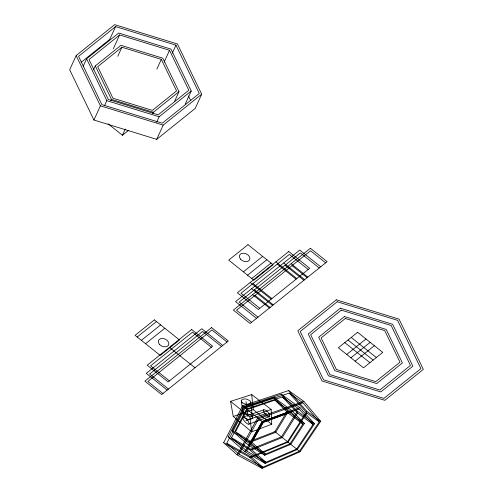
<?xml version="1.0" encoding="UTF-8"?>
<svg xmlns="http://www.w3.org/2000/svg" width="493" height="493" viewBox="0 0 493 493"><rect width="100%" height="100%" fill="white"/><g stroke="black" fill="none" stroke-linecap="round" stroke-linejoin="round"><path stroke-width="0.74" d="M76.144 55.58L69.673 69.778L93.941 120.027L156.712 139.346L195.216 108.417L201.686 94.212L177.425 43.969L114.647 24.65L76.144 55.58L100.412 105.822L163.183 125.142L201.686 94.212M83.181 66.308L86.608 58.796L118.696 33.025L171.003 49.121L191.229 90.995L185.313 103.968M93.423 70.018L95.291 65.92L120.958 45.307L162.807 58.18L178.984 91.68L174.627 101.238M115.584 26.585L78.56 56.319L101.891 104.633L162.246 123.207L199.271 93.473L175.939 45.159L115.584 26.585L109.76 39.366L81.092 62.389M113.298 48.85L119.626 34.96L169.524 50.311L188.813 90.25L158.204 114.832L108.312 99.475L89.023 59.542L119.626 34.96M117.778 56.27L121.894 47.236L161.328 59.376L176.568 90.934L152.38 110.364L112.946 98.23L97.706 66.666L121.894 47.236M93.941 120.027L100.412 105.822M104.652 105.447L106.827 100.671L86.608 58.796M110.845 100.788L111.467 99.42L95.291 65.92M108.078 123.798L122.437 135.273L125.253 129.092M156.891 69.1L161.328 59.376M164.138 62.124L169.524 50.311M172.26 53.232L175.939 45.159M152.694 113.661L153.317 112.299L178.984 91.68M156.651 122.227L159.14 116.767L191.229 90.995M156.712 139.346L163.183 125.142M223.649 442.726L242.618 405.85L288.596 390.561L303.836 401.339L320.672 421.342L300.064 451.761L262.153 468.35L237.145 454.91L223.649 442.726L249.692 457.313L262.153 468.35M228.16 436.897L243.752 406.756L281.337 394.19L299.923 407.631L314.503 423.826L297.291 449.548L265.228 463.402L244.984 451.761L228.16 436.897L249.507 449.69L265.228 463.402M232.197 430.993L244.479 407.335L273.972 397.438L291.979 410.737L304.347 423.481L290.79 444.353L264.778 455.261L248.842 445.389L232.197 430.993L249.008 441.74L264.778 455.261M226.78 443.225L245.187 407.908L289.231 393.069L302.924 402.806L319.261 421.916L299.43 451.255L262.855 467.216L238.969 454.176L226.78 443.225L251.578 457.264L262.855 467.216M231.568 437.679L246.599 409.036L282.316 396.914L299.035 409.067L313.061 424.405L296.638 449.024L265.949 462.243L246.771 451.04L231.568 437.679L251.707 449.869L265.949 462.243M235.543 431.757L247.239 409.541L274.934 400.119L291.123 412.136L302.868 424.066L290.1 443.799L265.499 454.078L250.58 444.698L235.543 431.757L251.214 441.876L265.499 454.078M237.145 454.91L257.673 417.885L303.836 401.339M238.969 454.176L258.726 418.723L302.924 402.806M244.984 451.761L262.153 421.466L299.923 407.631M248.842 445.389L262.331 421.601L291.979 410.737M246.771 451.04L263.157 422.267L299.035 409.067M250.58 444.698L263.299 422.378L291.123 412.136M249.008 441.74L274.909 431.658L287.425 410.879L273.972 397.438M274.934 400.119L287.604 412.647L275.716 432.299L251.214 441.876M281.337 394.19L297.353 411.261L281.435 436.872L249.507 449.69M282.316 396.914L297.581 413.023L282.279 437.55L251.707 449.869M288.596 390.561L306.868 411.39L287.487 441.71L249.692 457.313M289.231 393.069L306.806 412.9L288.054 442.159L251.578 457.264M122.437 135.273L128.272 130.59M137.19 337.015L156.441 321.553M141.38 340.361L160.632 324.899M145.564 343.707L164.816 328.246M243.388 271.846L262.64 256.385M247.578 275.199L266.83 259.731M251.763 278.545L271.014 263.077M346.739 354.455L365.997 338.987M350.93 357.801L370.181 342.333M355.12 361.147L374.372 345.679M251.633 431.819L271.748 424.257L271.181 409.48L251.707 394.591L230.582 401.351L233.257 416.486L251.633 431.819L249.902 416.986L230.582 401.351M248.786 424.196L269.351 416.733A1.091 0.77 24.5 0 0 269.628 416.548L269.807 416.184A2.662 1.886 24.5 0 0 269.837 415.796L268.802 413.294A10.476 7.407 24.5 0 0 267.668 411.883L265.573 410.188L264.008 409.769L243.154 417.047A0.826 0.585 24.5 0 0 242.987 417.14L242.759 417.762A3.131 2.219 24.5 0 0 242.778 418.021L243.949 420.529A12.393 8.763 24.5 0 0 245.095 421.959L247.166 423.733L248.786 424.196A0.844 0.598 24.5 0 0 248.996 424.066L249.181 423.512A2.989 2.114 24.5 0 0 249.168 423.271L248.004 420.732A12.387 8.757 24.5 0 0 246.833 419.272L244.744 417.497L243.154 417.047M245.952 420.628L266.602 413.276M249.902 416.986L271.181 409.48M233.257 416.486L253.236 409.621L271.748 424.257M269.351 416.733L267.637 416.339L265.554 414.638A10.482 7.413 24.5 0 1 264.445 413.251L263.404 410.786A2.89 2.046 24.5 0 1 263.41 410.453L263.607 409.991A1.091 0.77 24.5 0 1 263.897 409.8M111.467 99.42L153.317 112.299M106.827 100.671L159.14 116.767M242.679 402.935C244.694 404.389 249.914 405.677 250.771 402.362L252.379 417.281A2.705 1.917 24.5 0 1 252.274 418.015L251.399 418.908A4.492 3.174 24.5 0 1 250.925 419.118L249.051 419.389A6.292 4.449 24.5 0 1 247.196 419.124L244.534 417.83A3.063 2.169 24.5 0 1 243.369 416.11M306.868 411.39L320.672 421.342M306.806 412.9L319.261 421.916M297.353 411.261L314.503 423.826M297.581 413.023L313.061 424.405M287.425 410.879L304.347 423.481M287.604 412.647L302.868 424.066M325.633 262.831L310.559 250.783L236.511 310.251L251.584 322.305M320.696 266.793L299.762 250.056L235.586 301.605L256.52 318.336M319.217 267.982L300.373 252.921L239.16 302.086L258.005 317.147M308.193 269.455L289.348 254.394L240.972 293.249L259.817 308.31M291.11 263.712L307.86 277.103M292.047 265.647L307.121 277.695M283.715 262.948L304.656 279.679M285.071 265.216L303.916 280.277M275.901 261.838L296.841 278.576M277.251 264.106L296.096 279.167M351.201 337.446L376.325 357.53M347.99 340.028L373.121 360.106M344.786 342.604L369.91 362.682M253.063 283.537L271.908 298.598M250.228 282.458L271.168 299.196M254.462 289.798L273.307 304.859M251.627 288.719L272.567 305.45M255.023 295.387L270.096 307.435M252.607 294.641L269.357 308.033M227.039 342.019L211.965 329.971L147.838 381.477L162.912 393.525M222.762 345.451L201.828 328.72L146.248 373.361L167.189 390.092M221.48 346.48L202.635 331.425L149.625 374.002L168.47 389.063M211.318 347.263L192.473 332.202L150.575 365.855L169.419 380.916M169.432 347.355L194.975 367.772M242.618 405.85L263.157 422.267M274.909 431.658L300.064 451.761M188.449 95.901L190.779 100.732M250.814 402.3A3.063 2.169 24.5 0 0 249.52 400.495L246.759 399.176A6.933 4.899 24.5 0 0 244.836 398.905L242.519 399.281L241.348 400.427A2.582 1.824 24.5 0 0 241.299 401.049L243.406 416.11A2.693 1.904 24.5 0 1 243.499 415.346L244.713 414.274L246.746 413.954A6.292 4.449 24.5 0 1 248.571 414.212L251.208 415.488A3.069 2.169 24.5 0 1 252.422 417.288M246.032 401.629L247.887 416.653M251.707 394.591L253.236 409.621M242.698 402.91A3.118 2.206 24.5 0 1 241.25 401.049M154.352 319.877L135.094 335.345L160.225 355.422L179.477 339.96L154.352 319.877M247.985 244.67L228.734 260.138L253.858 280.215L273.11 264.753L247.985 244.67M191.66 329.503L147.197 365.214L168.138 381.946L212.6 346.234L191.66 329.503M288.738 251.529L237.392 292.768L258.332 309.505L309.672 268.266L288.738 251.529M211.571 327.599L144.88 381.169L161.63 394.554L228.321 340.99L211.571 327.599M310.368 248.25L233.355 310.103L250.105 323.494L327.118 261.641L310.368 248.25M336.288 299.824L297.784 330.748L322.052 380.997L384.823 400.31L423.327 369.386L399.059 319.137L336.288 299.824M337.224 301.753L300.2 331.493L323.531 379.801L383.887 398.381L420.911 368.641L397.58 320.327L337.224 301.753M340.336 308.193L308.248 333.971L328.467 375.839L380.781 391.935L412.869 366.163L392.644 324.295L340.336 308.193M341.267 310.128L310.664 334.71L329.953 374.649L379.844 390.006L410.447 365.424L391.165 325.485L341.267 310.128M344.379 316.568L318.706 337.187L334.883 370.687L376.732 383.566L402.405 362.947L386.229 329.447L344.379 316.568M345.31 318.503L321.122 337.933L336.368 369.497L375.802 381.631L399.989 362.201L384.743 330.637L345.31 318.503M357.622 332.294L338.364 347.756L363.495 367.84L382.747 352.378L357.622 332.294M240.51 259.115A5.515 3.901 24.5 0 0 249.55 259.934A5.515 3.901 24.5 0 0 243.856 253.223A5.515 3.901 24.5 0 0 240.51 259.115M159.442 344.36A5.515 3.901 24.5 0 0 168.477 345.18A5.515 3.901 24.5 0 0 162.789 338.475A5.515 3.901 24.5 0 0 159.442 344.36"/></g></svg>
